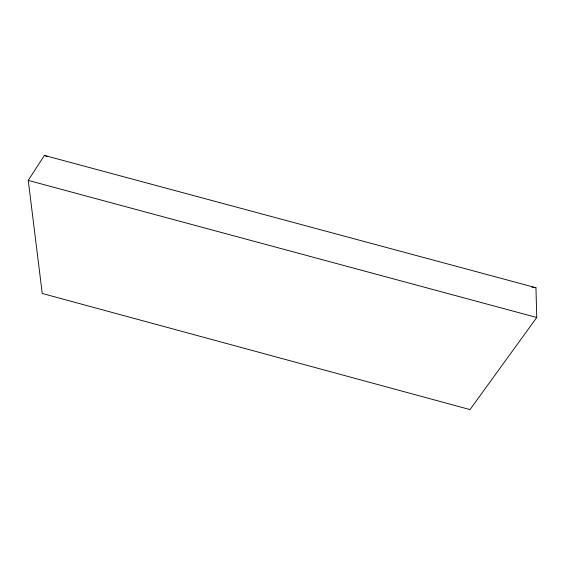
<?xml version="1.0" encoding="UTF-8"?>
<svg xmlns="http://www.w3.org/2000/svg" width="565" height="565" viewBox="0 0 565 565"><rect width="100%" height="100%" fill="white"/><g stroke="black" fill="none" stroke-linecap="round" stroke-linejoin="round"><path stroke-width="0.85" d="M28.25 180.405L44.388 155.424L535.952 287.719L536.75 317.502L469.995 409.576L42.241 293.468L28.25 180.405L536.75 317.502M531.672 287.013L535.952 287.719M44.388 155.424L47.665 156.66"/></g></svg>
